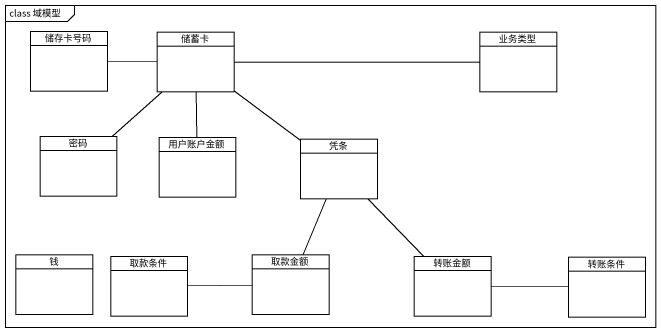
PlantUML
@startuml
mainframe class 域模型
hide circle
hide empty members
class 储存卡号码
class 储蓄卡
class 业务类型
class 密码
class 用户账户金额
class 凭条
class 钱
class 取款条件
class 取款金额
class 转账金额
class 转账条件
储存卡号码 -right- 储蓄卡
储蓄卡 -right- 业务类型
储蓄卡 -- 密码
储蓄卡 -- 用户账户金额
储蓄卡 -- 凭条
凭条 -- 取款金额
凭条 -- 转账金额
取款条件 -right- 取款金额
转账条件 -left- 转账金额
@enduml
